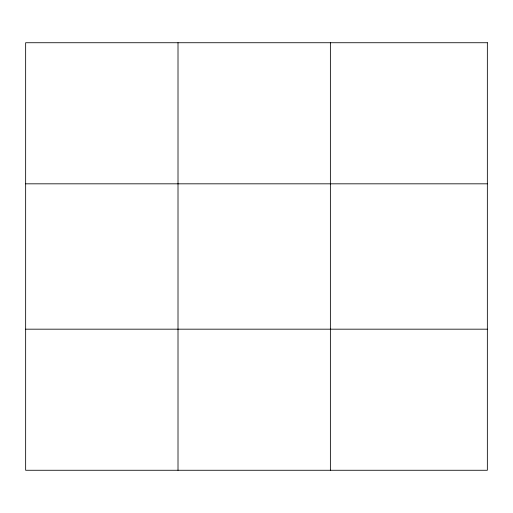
<?xml version="1.0" encoding="UTF-8"?>
<svg xmlns="http://www.w3.org/2000/svg" width="513" height="513" viewBox="0 0 513 513"><rect width="100%" height="100%" fill="white"/><g stroke="black" fill="none" stroke-linecap="round" stroke-linejoin="round"><path stroke-width="0.77" d="M178.011 42.733L178.011 470.267M330.372 42.733L330.372 470.267M25.65 183.821L487.35 183.821M25.65 329.179L487.35 329.179M487.35 42.733L487.35 470.267L25.65 470.267L25.65 42.733L487.35 42.733"/></g></svg>
